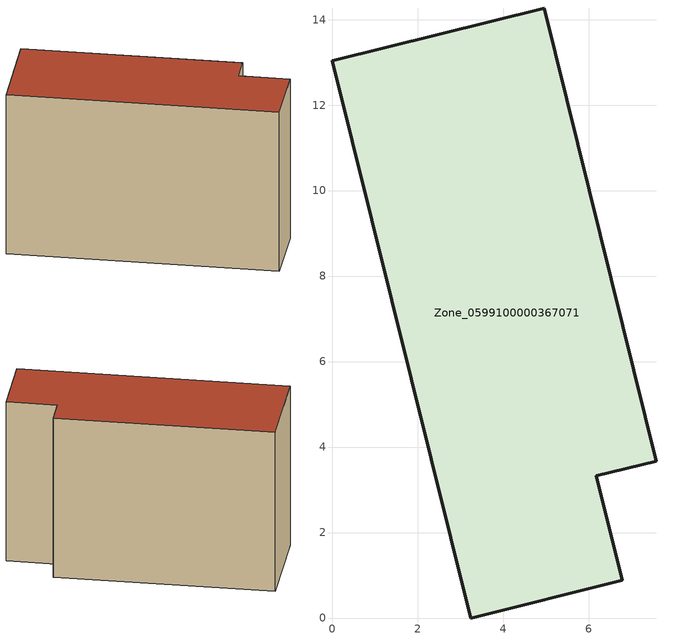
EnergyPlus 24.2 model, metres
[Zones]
Zone_0599100000367071
 floor ground (C_G): 0,13.04 4.95,14.27 7.57,3.67 6.17,3.33 6.78,0.88 3.23,0 z0
 wall outside (C_F): 3.23,0 6.78,0.88 6.17,3.33 7.57,3.67 4.95,14.27 0,13.04 3.23,0 z0:8.63
 roof outside (C_R): 4.95,14.27 0,13.04 3.23,0 6.78,0.88 6.17,3.33 7.57,3.67 z8.63
[BUILDING]
Pand.0599100000367071: North Axis=0; Terrain=City; Loads Convergence Tolerance Value=0.04; Temperature Convergence Tolerance Value=0.4; Solar Distribution=FullExterior; Maximum Number of Warmup Days=25; Minimum Number of Warmup Days=1
[Site:Location]
Rotterdam.The.Hague.AP_ZH_NLD Design_Conditions: Latitude=51.96; Longitude=4.45; Time Zone=1; Elevation=-4.5
[SITE:GROUNDTEMPERATURE:BUILDINGSURFACE]
18, 18, 18, 18, 18, 18, 18, 18, 18, 18, 18, 18
[MATERIAL] Thermal Absorptance=0.9; Solar Absorptance=0.7; Visible Absorptance=0.7
Name | Roughness | Thickness | Conductivity | Density | Specific Heat
G.TI.1992-2005 | MediumSmooth | 0.15 | 0.06 | 540 | 1210
F.TI.1992-2005 | Rough | 0.3 | 0.12 | 1920 | 840
R.TI.1992-2005 | MediumRough | 0.2 | 0.08 | 1500 | 1000
[CONSTRUCTION]
C_G: G.TI.1992-2005
C_F: F.TI.1992-2005
C_R: R.TI.1992-2005
[ZONE]
Zone_0599100000367071: Type=1; Multiplier=1; Ceiling Height=Autocalculate; Volume=Autocalculate; Floor Area=autocalculate; Part of Total Floor Area=Yes
[ZONEINFILTRATION:DESIGNFLOWRATE]
Infil_Zone_0599100000367071: Zone or ZoneList or Space or SpaceList=Zone_0599100000367071; Schedule=AlwaysOn; Design Flow Rate Calculation Method=Flow/Area; Flow Rate per Floor Area=0.0015; Constant Term Coefficient=1; Temperature Term Coefficient=0; Velocity Term Coefficient=0; Velocity Squared Term Coefficient=0
[HVACTEMPLATE:ZONE:IDEALLOADSAIRSYSTEM]
Zone_0599100000367071: Maximum Heating Supply Air Temperature=50; Minimum Cooling Supply Air Temperature=13; Maximum Heating Supply Air Humidity Ratio=0.0156; Minimum Cooling Supply Air Humidity Ratio=0.0077; Heating Limit=NoLimit; Cooling Limit=NoLimit; Dehumidification Control Type=ConstantSensibleHeatRatio; Cooling Sensible Heat Ratio=0.7; Dehumidification Setpoint=60; Humidification Control Type=None; Humidification Setpoint=30; Outdoor Air Method=None; Outdoor Air Flow Rate per Person=0.00944; Outdoor Air Flow Rate per Zone Floor Area=0; Outdoor Air Flow Rate per Zone=0; Demand Controlled Ventilation Type=None; Outdoor Air Economizer Type=NoEconomizer; Heat Recovery Type=None; Sensible Heat Recovery Effectiveness=0.7; Latent Heat Recovery Effectiveness=0.65
[ZONECONTROL:THERMOSTAT]
ThermostatControl_Zone_0599100000367071: Zone or ZoneList=Zone_0599100000367071; Control Type Schedule=DualSetpointControlType; Control 1=Thermostat_Zone_0599100000367071; Temperature Difference Between Cutout And Setpoint=0
[THERMOSTATSETPOINT:DUALSETPOINT]
Thermostat_Zone_0599100000367071: Heating Setpoint Temperature Schedule=HeatingSetpoint_Zone_0599100000367071; Cooling Setpoint Temperature Schedule=CoolingSetpoint_Zone_0599100000367071
[SCHEDULE:COMPACT]
HeatingSetpoint_Zone_0599100000367071: Through: 12/31, For: AllDays, Until: 24:00, 21
CoolingSetpoint_Zone_0599100000367071: Through: 12/31, For: AllDays, Until: 24:00, 24
DualSetpointControlType: Through: 12/31, For: AllDays, Until: 24:00, 4
AlwaysOn: Through: 12/31, For: AllDays, Until: 24:00, 1
